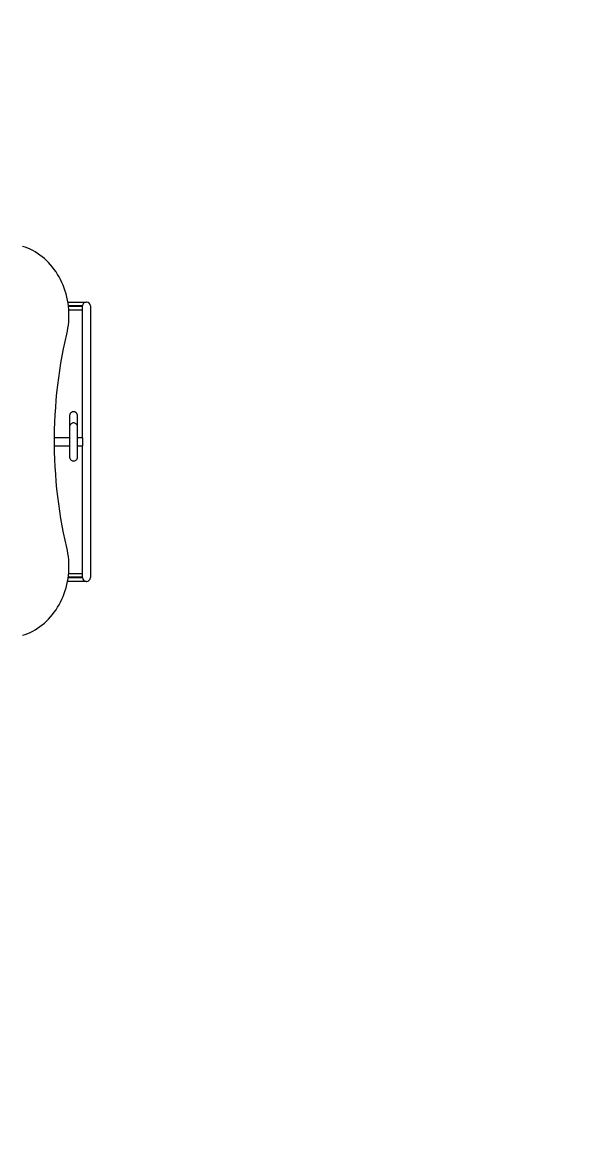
# Model space of a CAD drawing. Header units: millimetres. Extents: x -5136 to 7768, y -7241 to 6389.
# Drawn here: x 3280 to 4782, y -1260 to 1729 of the extents above; entities that cross this region are included whole.
import ezdxf

# ---------------------------------------------------------------- set-up
doc = ezdxf.new("R2010")
doc.units = ezdxf.units.MM
for name, color, linetype in [('DiKom', 7, 'Continuous'), ('DIKOM_ЗОНА', 80, 'Continuous'), ('DIKOM_ОБЪЕКТ', 7, 'Continuous'), ('DIKOM_РАЗМЕР_ЗОНА', 7, 'Continuous'), ('DIKOM_РАЗМЕР_ОБЪЕКТА', 7, 'Continuous')]:
    doc.layers.add(name, color=color, linetype=linetype)
doc.styles.add('style1', font='arial.ttf', dxfattribs={"width": 0.8})
doc.dimstyles.new('1-50', dxfattribs={"dimtxt": 300, "dimasz": 200, "dimexe": 100, "dimexo": 0, "dimgap": 100, "dimtad": 1, "dimtxsty": 'style1', "dimcen": 200, "dimclrd": 7, "dimclre": 7, "dimclrt": 7, "dimadec": 1, "dimazin": 2, "dimtfac": 1, "dimtmove": 0, "dimatfit": 2, "dimfxl": 0, "dimlwd": 25, "dimlwe": 18, "dimarcsym": 0})

# ---------------------------------------------------------------- blocks, each defined once
blk = doc.blocks.new('*D10')
at = {"layer": 'Defpoints', "color": 0, "transparency": 16777216}
for p in [(-81.5, 4889.5), (2866.8, -3136.1), (6000.7, -3136.1)]:
    blk.add_point(p, dxfattribs=at)
at = {"layer": 'DiKom', "color": 7, "lineweight": 18, "transparency": 16777216}
for p, q in [((-81.5, 4889.5), (6100.7, 4889.5)), ((2866.8, -3136.1), (6100.7, -3136.1))]:
    blk.add_line(p, q, dxfattribs=at)
at = {"layer": 'DiKom', "color": 7, "lineweight": 25, "transparency": 16777216}
blk.add_line((6000.7, 4689.5), (6000.7, -2936.1), dxfattribs=at)
at = {"layer": 'DiKom', "color": 7, "transparency": 16777216}
for points in [[(5967.4, 4689.5), (6034.1, 4689.5), (6000.7, 4889.5)], [(5967.4, -2936.1), (6034.1, -2936.1), (6000.7, -3136.1)]]:
    blk.add_solid(points, dxfattribs=at)
at = {"layer": 'DiKom', "color": 7, "transparency": 16777216, "insert": (5747.6, 1729.6), "char_height": 300, "attachment_point": 5, "rotation": 90, "style": 'style1'}
blk.add_mtext('8000', dxfattribs=at)
blk = doc.blocks.new('*D11')
at = {"layer": 'Defpoints', "color": 0, "transparency": 16777216}
for p in [(-3635.9, 3225.1), (4714.3, -2234.9), (4714.3, -5855.6)]:
    blk.add_point(p, dxfattribs=at)
at = {"layer": 'DIKOM_РАЗМЕР_ОБЪЕКТА', "color": 7, "lineweight": 18, "transparency": 16777216}
for p, q in [((-3635.9, 3225.1), (-3635.9, -5955.6)), ((4714.3, -2234.9), (4714.3, -5955.6))]:
    blk.add_line(p, q, dxfattribs=at)
at = {"layer": 'DIKOM_РАЗМЕР_ОБЪЕКТА', "color": 7, "lineweight": 25, "transparency": 16777216}
blk.add_line((-3435.9, -5855.6), (4514.3, -5855.6), dxfattribs=at)
at = {"layer": 'DIKOM_РАЗМЕР_ОБЪЕКТА', "color": 7, "transparency": 16777216}
for points in [[(-3435.9, -5822.2), (-3435.9, -5888.9), (-3635.9, -5855.6)], [(4514.3, -5822.2), (4514.3, -5888.9), (4714.3, -5855.6)]]:
    blk.add_solid(points, dxfattribs=at)
at = {"layer": 'DIKOM_РАЗМЕР_ОБЪЕКТА', "color": 7, "transparency": 16777216, "insert": (351, -5602.3), "char_height": 300, "attachment_point": 5, "style": 'style1'}
blk.add_mtext('8350', dxfattribs=at)
blk = doc.blocks.new('*D12')
at = {"layer": 'Defpoints', "color": 0, "transparency": 16777216}
for p in [(-65.5, 6388.8), (-123.5, -5013.5), (7668.1, -5013.5)]:
    blk.add_point(p, dxfattribs=at)
at = {"layer": 'DIKOM_РАЗМЕР_ЗОНА', "color": 7, "lineweight": 18, "transparency": 16777216}
for p, q in [((-65.5, 6388.8), (7768.1, 6388.8)), ((-123.5, -5013.5), (7768.1, -5013.5))]:
    blk.add_line(p, q, dxfattribs=at)
at = {"layer": 'DIKOM_РАЗМЕР_ЗОНА', "color": 7, "lineweight": 25, "transparency": 16777216}
blk.add_line((7668.1, 6188.8), (7668.1, -4813.5), dxfattribs=at)
at = {"layer": 'DIKOM_РАЗМЕР_ЗОНА', "color": 7, "transparency": 16777216}
for points in [[(7634.7, 6188.8), (7701.4, 6188.8), (7668.1, 6388.8)], [(7634.7, -4813.5), (7701.4, -4813.5), (7668.1, -5013.5)]]:
    blk.add_solid(points, dxfattribs=at)
at = {"layer": 'DIKOM_РАЗМЕР_ЗОНА', "color": 7, "transparency": 16777216, "insert": (7414.9, 1332.3), "char_height": 300, "attachment_point": 5, "rotation": 90, "style": 'style1'}
blk.add_mtext('11400', dxfattribs=at)
blk = doc.blocks.new('*D13')
at = {"layer": 'Defpoints', "color": 0, "transparency": 16777216}
for p in [(-5135.9, 3339.1), (6199.1, -1534.9), (6199.1, -7141)]:
    blk.add_point(p, dxfattribs=at)
at = {"layer": 'DIKOM_РАЗМЕР_ОБЪЕКТА', "color": 7, "lineweight": 18, "transparency": 16777216}
for p, q in [((-5135.9, 3339.1), (-5135.9, -7241)), ((6199.1, -1534.9), (6199.1, -7241))]:
    blk.add_line(p, q, dxfattribs=at)
at = {"layer": 'DIKOM_РАЗМЕР_ОБЪЕКТА', "color": 7, "lineweight": 25, "transparency": 16777216}
blk.add_line((-4935.9, -7141), (5999.1, -7141), dxfattribs=at)
at = {"layer": 'DIKOM_РАЗМЕР_ОБЪЕКТА', "color": 7, "transparency": 16777216}
for points in [[(-4935.9, -7107.7), (-4935.9, -7174.3), (-5135.9, -7141)], [(5999.1, -7107.7), (5999.1, -7174.3), (6199.1, -7141)]]:
    blk.add_solid(points, dxfattribs=at)
at = {"layer": 'DIKOM_РАЗМЕР_ОБЪЕКТА', "color": 7, "transparency": 16777216, "insert": (1341, -6887.7), "char_height": 300, "attachment_point": 5, "style": 'style1'}
blk.add_mtext('11350', dxfattribs=at)

msp = doc.modelspace()

# ---------------------------------------------------------------- linework, layer by layer
at = {"layer": 'DIKOM_ЗОНА', "color": 3, "lineweight": 15}
msp.add_lwpolyline([(-4531.344, 1643.599, -0.29957505), (-3926.767, 725.1), (-3926.767, -898.155, 0.35718554), (-2722.638, -2368.686, -0.35718554), (-1919.885, -3349.04), (-1919.885, -3511.949, 0.41272563), (-427.509, -5011.929), (1525.411, -5021.856, 0.16147487), (2123.904, -4826.769, -0.17554559), (2777.089, -4633.457, 0.23878514), (4020.729, -4094.438, -0.21350644), (4753.675, -3733.966, 0.40359769), (6199.116, -2234.958), (6199.116, -834.9, 0.30440132), (5578.229, 90.451, -0.3034451), (4957.347, 1012.3), (4955.43, 1559.977, 0.26730996), (4203.99, 2854.599, -0.25722998)], format="xyb", dxfattribs=at)
at = {"layer": 'DIKOM_ОБЪЕКТ', "color": 7, "linetype": 'Continuous', "lineweight": 15}
for p, q in [((3400.415, 986.1), (3449.314, 986.1)), ((3439.314, 976.1), (3401.832, 976.1)), ((3401.948, 975.1), (3439.314, 975.1)), ((3439.314, 965.1), (3402.851, 965.1)), ((3439.314, 975.1), (3439.314, 976.1)), ((3439.314, 625.595), (3439.314, 976.1)), ((3450.314, 986.1), (3449.314, 986.1)), ((3460.314, 976.1), (3460.314, 254.1)), ((3405.043, 625.6), (3364.933, 625.6)), ((3364.975, 604.6), (3405.063, 604.6)), ((3439.314, 625.6), (3426.136, 625.6)), ((3426.157, 604.6), (3439.314, 604.6)), ((3439.314, 625.595), (3439.314, 604.606)), ((3439.314, 254.1), (3439.314, 604.6)), ((3449.314, 244.1), (3399.534, 244.1)), ((3401.189, 254.1), (3439.314, 254.1)), ((3439.314, 255.1), (3401.328, 255.1)), ((3402.461, 265.1), (3439.314, 265.1)), ((3450.314, 244.1), (3449.314, 244.1))]:
    msp.add_line(p, q, dxfattribs=at)
at = {"layer": 'DIKOM_ОБЪЕКТ', "color": 7, "linetype": 'Continuous', "lineweight": 15, "flags": 128}
for points in [[(3397.594, 900.625), (3399.337, 908.739), (3400.769, 916.934), (3401.888, 925.193), (3402.69, 933.502), (3403.176, 941.843), (3403.343, 950.201), (3403.192, 958.559), (3402.722, 966.902), (3401.936, 975.212), (3400.833, 983.475), (3399.416, 991.673), (3397.689, 999.792), (3395.654, 1007.815), (3393.315, 1015.726), (3390.678, 1023.512), (3387.746, 1031.156), (3384.526, 1038.643), (3381.023, 1045.96), (3377.245, 1053.092), (3373.2, 1060.025), (3368.894, 1066.745), (3364.336, 1073.241), (3359.535, 1079.499), (3354.501, 1085.506), (3349.242, 1091.253), (3343.77, 1096.726), (3338.094, 1101.917), (3332.226, 1106.814), (3326.177, 1111.408), (3319.959, 1115.69), (3313.584, 1119.653), (3307.065, 1123.288), (3300.413, 1126.588), (3293.641, 1129.547), (3286.764, 1132.16), (3279.794, 1134.42)], [(3397.594, 334.536), (3393.263, 353.643), (3389.236, 372.838), (3385.513, 392.115), (3382.095, 411.467), (3378.985, 430.889), (3376.183, 450.373), (3373.69, 469.912), (3371.507, 489.501), (3369.634, 509.133), (3368.073, 528.801), (3366.823, 548.499), (3365.885, 568.22), (3365.259, 587.958), (3364.947, 607.705), (3364.947, 627.456), (3365.259, 647.203), (3365.885, 666.94), (3366.823, 686.661), (3368.073, 706.359), (3369.634, 726.027), (3371.507, 745.659), (3373.69, 765.248), (3376.183, 784.788), (3378.985, 804.272), (3382.095, 823.693), (3385.513, 843.045), (3389.236, 862.323), (3393.263, 881.518), (3397.594, 900.625)], [(3405.015, 654.682), (3405.015, 654.501), (3405.015, 653.96), (3405.016, 653.062), (3405.018, 651.817), (3405.019, 650.236), (3405.021, 648.333), (3405.023, 646.125), (3405.026, 643.632), (3405.028, 640.877), (3405.031, 637.885), (3405.034, 634.682), (3405.037, 631.299), (3405.041, 627.765), (3405.044, 624.113), (3405.048, 620.375), (3405.052, 616.586), (3405.055, 612.779), (3405.059, 608.99), (3405.063, 605.252), (3405.066, 601.6), (3405.07, 598.066), (3405.073, 594.682), (3405.076, 591.48), (3405.079, 588.488), (3405.081, 585.733), (3405.084, 583.24), (3405.086, 581.032), (3405.088, 579.129), (3405.089, 577.548), (3405.091, 576.303), (3405.091, 575.405), (3405.092, 574.864), (3405.092, 574.682)], [(3405.015, 654.682), (3405.015, 654.498), (3405.015, 653.945), (3405.016, 653.029), (3405.018, 651.758), (3405.019, 650.145), (3405.021, 648.204), (3405.023, 645.953), (3405.026, 643.413), (3405.028, 640.607), (3405.031, 637.562), (3405.034, 634.305), (3405.038, 630.867)], [(3426.185, 574.703), (3426.185, 574.884), (3426.185, 575.426), (3426.184, 576.323), (3426.183, 577.568), (3426.181, 579.149), (3426.179, 581.053), (3426.177, 583.261), (3426.175, 585.754), (3426.172, 588.508), (3426.169, 591.501), (3426.166, 594.703), (3426.163, 598.086), (3426.159, 601.62), (3426.156, 605.272), (3426.152, 609.01), (3426.149, 612.8), (3426.145, 616.606), (3426.141, 620.395), (3426.138, 624.133), (3426.134, 627.786), (3426.131, 631.319), (3426.127, 634.703), (3426.124, 637.905), (3426.122, 640.897), (3426.119, 643.652), (3426.116, 646.145), (3426.114, 648.353), (3426.112, 650.256), (3426.111, 651.838), (3426.11, 653.083), (3426.109, 653.98), (3426.108, 654.522), (3426.108, 654.703)], [(3405.066, 601.269), (3405.07, 597.772), (3405.073, 594.426), (3405.076, 591.261), (3405.079, 588.305), (3405.082, 585.585), (3405.084, 583.124), (3405.086, 580.945), (3405.088, 579.068), (3405.089, 577.508), (3405.091, 576.28), (3405.091, 575.395), (3405.092, 574.861), (3405.092, 574.682)], [(3279.794, 100.74), (3286.764, 103.001), (3293.641, 105.613), (3300.413, 108.572), (3307.065, 111.873), (3313.584, 115.507), (3319.959, 119.47), (3326.177, 123.752), (3332.226, 128.347), (3338.094, 133.244), (3343.77, 138.434), (3349.242, 143.908), (3354.501, 149.654), (3359.535, 155.662), (3364.336, 161.919), (3368.894, 168.415), (3373.2, 175.136), (3377.245, 182.069), (3381.023, 189.2), (3384.526, 196.517), (3387.746, 204.005), (3390.678, 211.649), (3393.315, 219.434), (3395.654, 227.346), (3397.689, 235.369), (3399.416, 243.487), (3400.833, 251.686), (3401.936, 259.948), (3402.722, 268.259), (3403.192, 276.601), (3403.343, 284.959), (3403.176, 293.317), (3402.69, 301.658), (3401.888, 309.967), (3400.769, 318.227), (3399.337, 326.421), (3397.594, 334.536)]]:
    msp.add_lwpolyline(points, dxfattribs=at)
at = {"layer": 'DIKOM_ОБЪЕКТ', "color": 7, "linetype": 'Continuous', "lineweight": 15}
for centre, start, end in [((3449.314, 976.1), 90, 180), ((3450.314, 976.1), 0, 90), ((3449.314, 254.1), 180, 270), ((3450.314, 254.1), 270, 0)]:
    msp.add_arc(centre, 10, start, end, dxfattribs=at)
for points, knots in [([(3426.079, 684.003), (3426.063, 684.501), (3426.034, 685.436), (3425.743, 686.949), (3425.268, 688.37), (3424.63, 689.653), (3423.89, 690.752), (3423.115, 691.645), (3422.448, 692.269), (3421.922, 692.688), (3421.638, 692.897), (3421.26, 693.156), (3420.798, 693.445), (3420.052, 693.842), (3418.581, 694.474), (3416.265, 694.961), (3414.051, 694.801), (3412.72, 694.473), (3412.264, 694.33), (3411.983, 694.232), (3411.747, 694.145), (3411.235, 693.94), (3410.334, 693.502), (3409.131, 692.726), (3407.801, 691.533), (3406.578, 689.946), (3405.638, 688.044), (3405.068, 685.949), (3405.014, 684.685), (3404.985, 684.01)], [0, 0, 0, 0, 0.09299372, 0.1748057, 0.24544792, 0.30490541, 0.35314557, 0.39014843, 0.41598829, 0.42485798, 0.43124579, 0.43367536, 0.44346137, 0.4513833, 0.46611045, 0.50430799, 0.54044049, 0.54965428, 0.55659016, 0.5586567, 0.56101261, 0.56684705, 0.58387206, 0.6186545, 0.66748019, 0.73019781, 0.80659196, 0.89652721, 1, 1, 1, 1]), ([(3404.985, 684.002), (3404.986, 683.833), (3404.986, 683.503), (3404.987, 682.659), (3404.988, 681.643), (3404.989, 680.481), (3404.99, 679.224), (3404.991, 677.909), (3404.992, 676.656), (3404.993, 675.501), (3404.994, 674.466), (3404.995, 673.457), (3404.996, 672.482), (3404.997, 671.551), (3404.998, 670.664), (3405, 668.903), (3405.002, 666.107), (3405.006, 662.083), (3405.013, 655.405), (3405.022, 645.718), (3405.032, 634.763), (3405.039, 627.988), (3405.041, 625.6)], [0, 0, 0, 0, 0.04219685, 0.08233702, 0.12041621, 0.15642981, 0.19037328, 0.22224238, 0.25203332, 0.27398048, 0.29464135, 0.31401483, 0.33210003, 0.34889623, 0.36440292, 0.37892561, 0.43985107, 0.50192163, 0.56511342, 0.73606332, 0.90696555, 1, 1, 1, 1]), ([(3404.988, 684.463), (3404.987, 684.458), (3404.987, 684.446), (3404.987, 684.136), (3404.987, 683.606), (3404.987, 682.876), (3404.988, 681.995), (3404.989, 681.005), (3404.99, 679.951), (3404.991, 678.842), (3404.992, 677.703), (3404.993, 676.56), (3404.994, 675.432), (3404.995, 674.336), (3404.996, 673.262), (3404.997, 672.184), (3404.999, 669.985), (3405.002, 667.136), (3405.006, 663.541), (3405.009, 660.592), (3405.011, 658.02), (3405.013, 655.849), (3405.015, 654.076), (3405.017, 652.117), (3405.019, 649.966), (3405.021, 647.515), (3405.024, 644.741), (3405.027, 641.617), (3405.03, 638.228), (3405.034, 634.575), (3405.038, 630.655), (3405.041, 627.635), (3405.042, 625.916), (3405.043, 625.6)], [0, 0, 0, 0, 0.03465079, 0.07738766, 0.11801465, 0.15653682, 0.19295885, 0.22538008, 0.2559415, 0.28464518, 0.31149227, 0.33648328, 0.35961817, 0.3808966, 0.40042948, 0.41956561, 0.43870176, 0.51388248, 0.55448067, 0.59508287, 0.63571204, 0.65607185, 0.67828329, 0.7023478, 0.72826685, 0.75604185, 0.78923393, 0.82474106, 0.86256442, 0.90270469, 0.94516183, 0.98993492, 1, 1, 1, 1]), ([(3426.108, 654.703), (3426.108, 654.706), (3426.107, 655.35), (3425.978, 656.748), (3425.328, 658.938), (3424.014, 661.242), (3421.887, 663.373), (3418.967, 664.921), (3415.541, 665.489), (3412.116, 664.908), (3409.203, 663.348), (3407.083, 661.21), (3405.787, 658.904), (3405.12, 656.715), (3405.048, 655.322), (3405.015, 654.682)], [0, 0, 0, 0, 0.00030931, 0.0582787, 0.12646544, 0.20578612, 0.29610666, 0.39556885, 0.50030673, 0.60504495, 0.70450796, 0.79482941, 0.87400926, 0.94209623, 1, 1, 1, 1]), ([(3426.108, 654.717), (3426.108, 654.789), (3426.107, 655.436), (3426.106, 656.582), (3426.104, 658.141), (3426.103, 659.61), (3426.1, 662.432), (3426.097, 666.087), (3426.092, 670.292), (3426.09, 673.014), (3426.088, 674.824), (3426.087, 675.926), (3426.086, 677.048), (3426.085, 678.172), (3426.084, 679.275), (3426.082, 680.332), (3426.081, 681.316), (3426.08, 682.194), (3426.079, 682.933), (3426.078, 683.509), (3426.078, 683.886), (3426.077, 684.064), (3426.077, 684.038), (3426.077, 684.031)], [0, 0, 0, 0, 0.00402824, 0.03656027, 0.06638773, 0.0954812, 0.12457329, 0.23884943, 0.3313906, 0.42393758, 0.45468142, 0.48824617, 0.52463094, 0.56383525, 0.60585926, 0.65070397, 0.69837161, 0.74886596, 0.80219243, 0.85835659, 0.91628577, 0.97696411, 1, 1, 1, 1]), ([(3426.081, 681.697), (3426.081, 682.029), (3426.08, 682.725), (3426.079, 683.522), (3426.079, 683.845), (3426.079, 684.011)], [0, 0, 0, 0, 0.30876664, 0.647513, 1, 1, 1, 1]), ([(3405.061, 604.6), (3405.061, 604.036), (3405.063, 602.628), (3405.064, 600.887), (3405.066, 599.355), (3405.067, 598.287), (3405.068, 597.236), (3405.069, 596.156), (3405.07, 595.003), (3405.071, 593.781), (3405.072, 592.502), (3405.074, 591.18), (3405.075, 589.805), (3405.076, 588.393), (3405.078, 586.961), (3405.079, 585.53), (3405.08, 584.124), (3405.082, 582.769), (3405.083, 581.497), (3405.084, 580.35), (3405.085, 579.362), (3405.086, 578.58), (3405.086, 578.008), (3405.086, 577.834), (3405.086, 577.744)], [0, 0, 0, 0, 0.03923203, 0.09779419, 0.12447434, 0.1507412, 0.17659453, 0.20319428, 0.23296434, 0.26597981, 0.30008015, 0.3370633, 0.37692779, 0.41967194, 0.46529393, 0.51379184, 0.56516376, 0.61940803, 0.67652336, 0.73650926, 0.79821873, 0.8627, 0.92995812, 1, 1, 1, 1]), ([(3405.063, 604.6), (3405.063, 604.45), (3405.064, 603.403), (3405.065, 602.256), (3405.066, 601.274)], [0, 0, 0, 0, 0.14355352, 1, 1, 1, 1]), ([(3405.076, 588.241), (3405.077, 587.297), (3405.079, 585.41), (3405.081, 582.764), (3405.083, 580.468), (3405.085, 578.757), (3405.086, 577.757), (3405.086, 577.789), (3405.086, 577.801)], [0, 0, 0, 0, 0.17877288, 0.35750243, 0.53615135, 0.71469389, 0.89312169, 1, 1, 1, 1]), ([(3405.092, 574.682), (3405.126, 574.043), (3405.201, 572.65), (3405.872, 570.462), (3407.173, 568.159), (3409.297, 566.025), (3412.213, 564.471), (3415.639, 563.896), (3419.064, 564.471), (3421.981, 566.025), (3424.104, 568.16), (3425.414, 570.466), (3426.059, 572.657), (3426.186, 574.056), (3426.185, 574.699), (3426.185, 574.703)], [0, 0, 0, 0, 0.05790377, 0.12599074, 0.20517059, 0.29549204, 0.39495505, 0.49969327, 0.60443115, 0.70389334, 0.79421388, 0.87353456, 0.9417213, 0.99969069, 1, 1, 1, 1])]:
    msp.add_open_spline(points, degree=3, knots=knots, dxfattribs=at)

# ---------------------------------------------------------------- dimensions: what is measured, and where the dimension line sits
at = {"layer": 'DiKom'}
dim = msp.add_linear_dim(base=(6000.725, -3136.139), p1=(-81.509, 4889.535), p2=(2866.752, -3136.139), angle=90, text='8000', dimstyle='1-50', dxfattribs=at)
dim.commit()
dim.dimension.update_dxf_attribs({"geometry": '*D10', "text_midpoint": (6000.725, 1729.574), "dimtype": 160})
at = {"layer": 'DIKOM_РАЗМЕР_ЗОНА'}
dim = msp.add_linear_dim(base=(7668.064, -5013.475), p1=(-65.499, 6388.777), p2=(-123.455, -5013.475), angle=90, text='11400', dimstyle='1-50', dxfattribs=at)
dim.commit()
dim.dimension.update_dxf_attribs({"geometry": '*D12', "text_midpoint": (7668.064, 1332.283), "dimtype": 160})
at = {"layer": 'DIKOM_РАЗМЕР_ОБЪЕКТА'}
for base, p1, p2, text, picture, middle in [((6199.116, -7140.991), (-5135.921, 3339.121), (6199.116, -1534.929), '11350', '*D13', (1341.037, -7140.991)), ((4714.314, -5855.576), (-3635.921, 3225.1), (4714.314, -2234.9), '8350', '*D11', (351.043, -5855.576))]:
    dim = msp.add_linear_dim(base=base, p1=p1, p2=p2, text=text, dimstyle='1-50', dxfattribs=at)
    dim.commit()
    dim.dimension.update_dxf_attribs({"geometry": picture, "text_midpoint": middle, "dimtype": 160})

doc.saveas('drawing.dxf')
